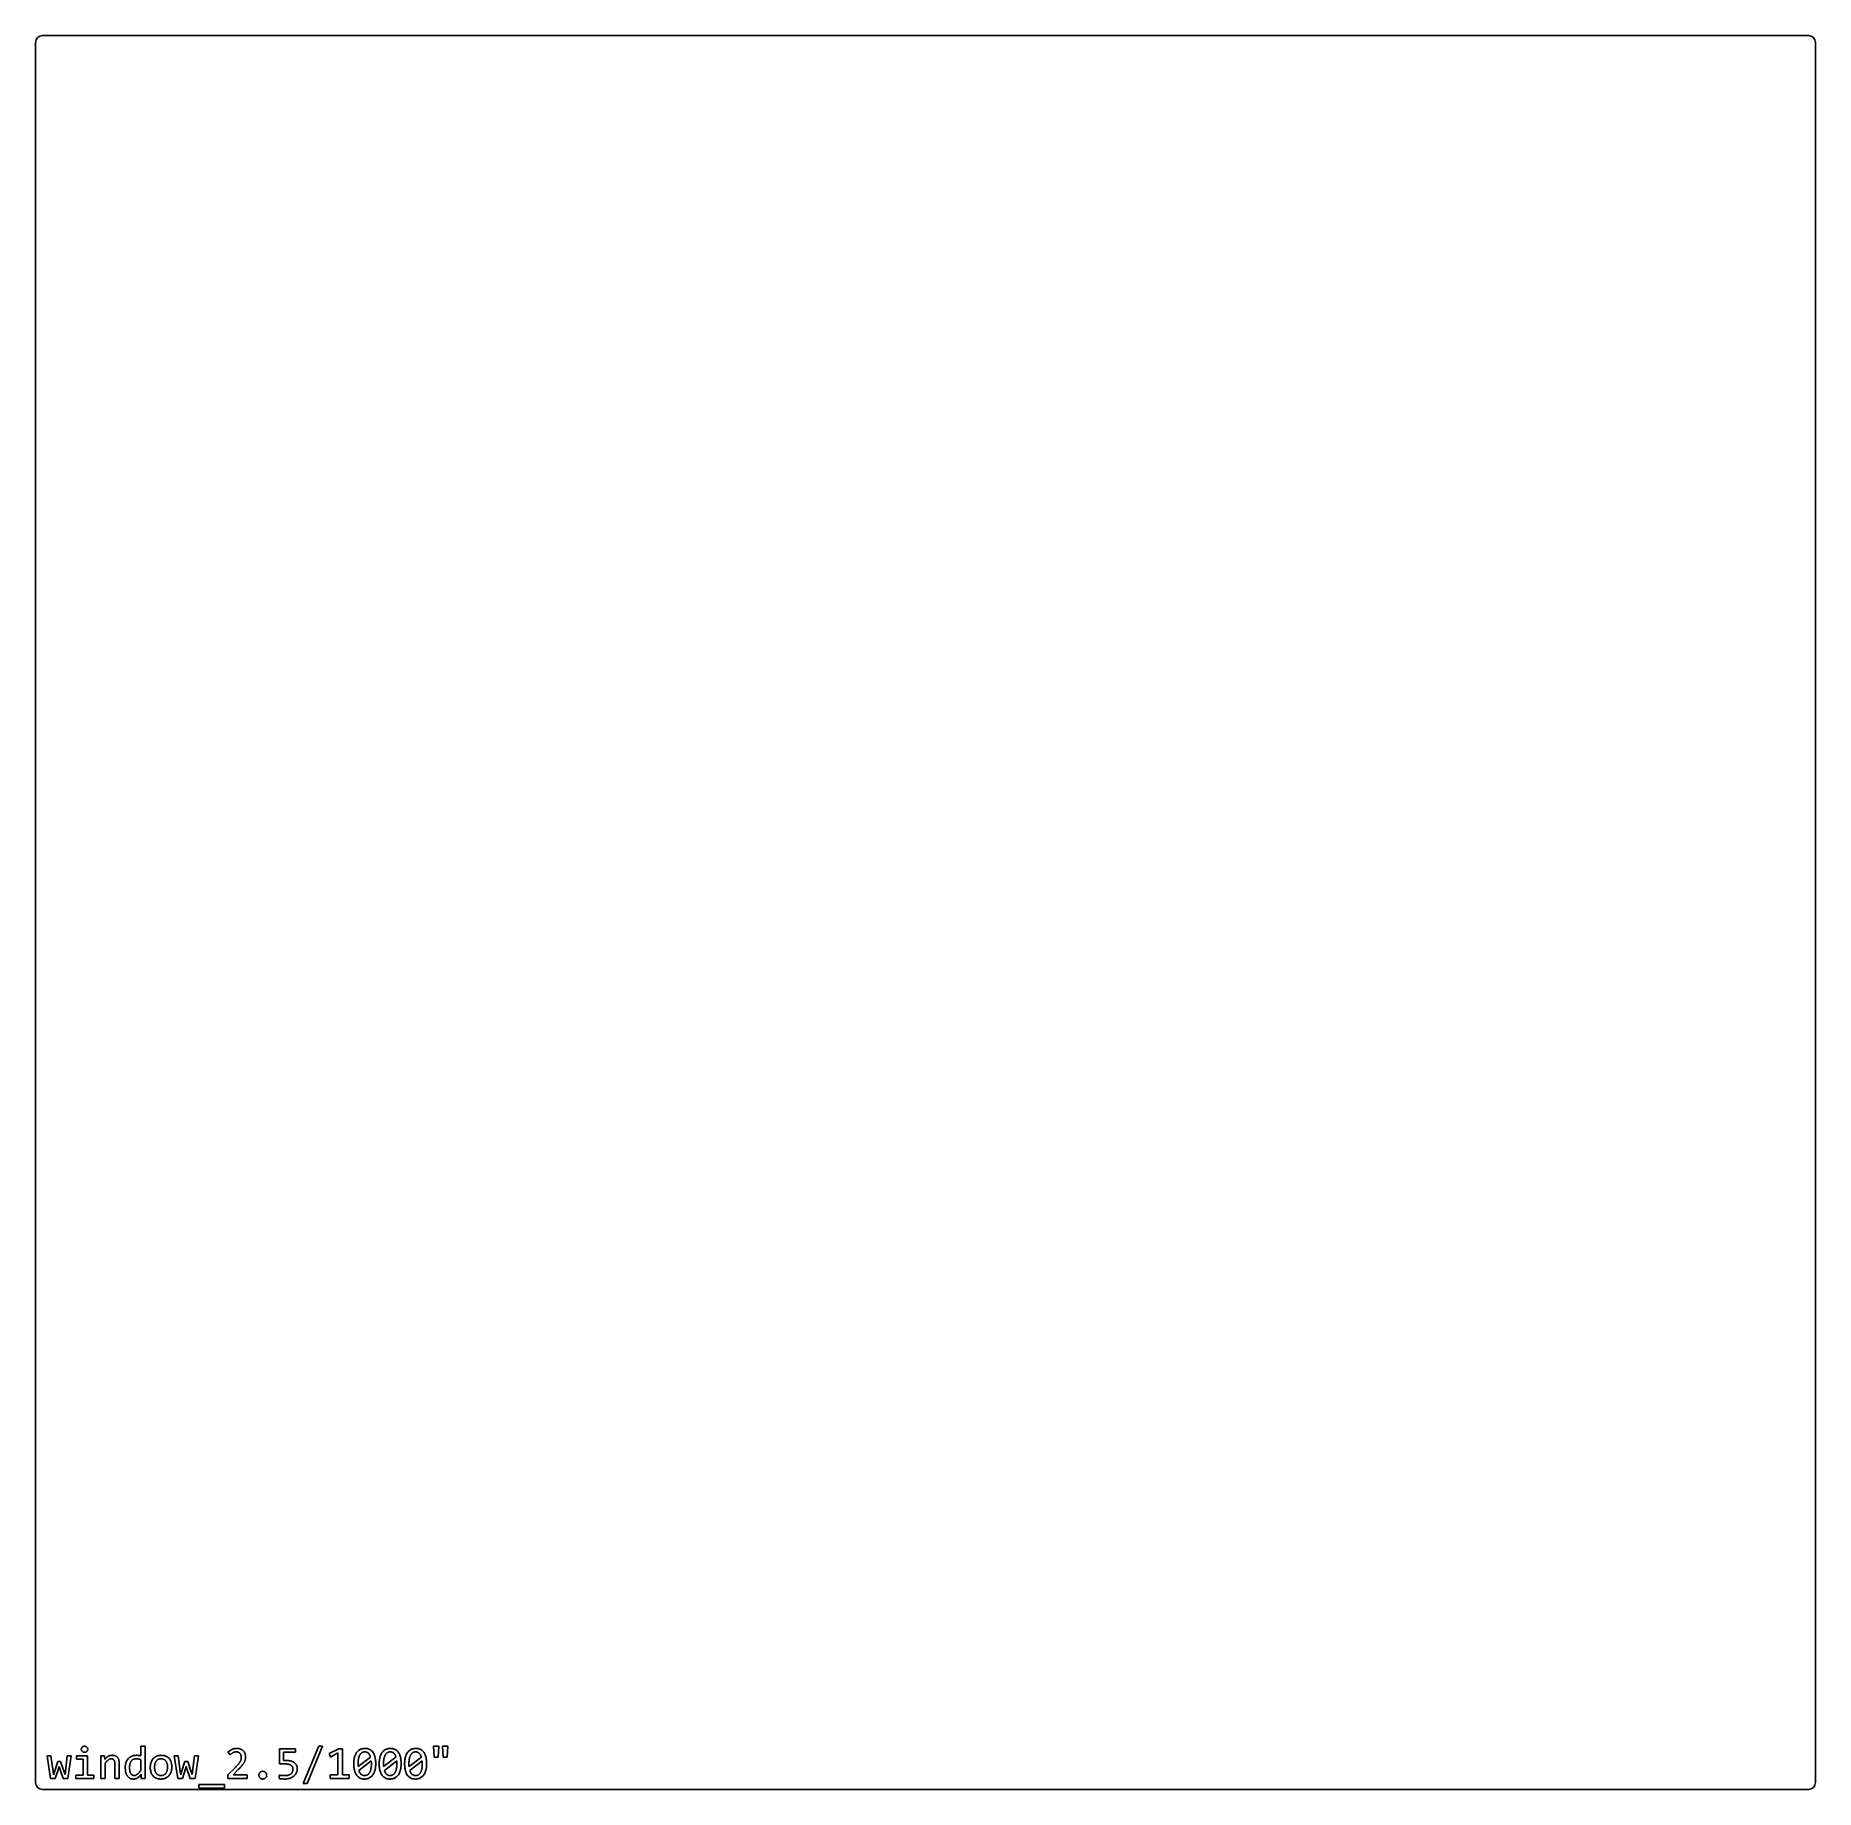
# Model space of a CAD drawing. Header units: inches. Extents: x 0 to 8.25, y -8.12 to 0.
import ezdxf

# ---------------------------------------------------------------- set-up
doc = ezdxf.new("R2010")
doc.units = ezdxf.units.IN
doc.header["$MEASUREMENT"] = 0

msp = doc.modelspace()

# ---------------------------------------------------------------- linework, layer by layer
at = {"color": 7, "linetype": 'Continuous', "lineweight": 25}
for p, q in [((0.0025, -0.0325), (0.0025, -8.0925)), ((8.2163, -0.0013), (0.0338, -0.0013)), ((8.2475, -8.0925), (8.2475, -0.0325)), ((0.0555, -7.9679), (0.0734, -7.9679)), ((0.0721, -8.0738), (0.0555, -7.9679)), ((0.0734, -7.9679), (0.0835, -8.0406)), ((0.09, -8.0426), (0.105, -7.9939)), ((0.105, -7.9939), (0.1182, -7.9939)), ((0.1182, -7.9939), (0.1347, -8.042)), ((0.141, -8.0412), (0.1492, -7.9679)), ((0.1492, -7.9679), (0.1673, -7.9679)), ((0.1673, -7.9679), (0.1519, -8.0738)), ((0.1923, -7.9679), (0.2422, -7.9679)), ((0.1923, -7.9839), (0.1923, -7.9679)), ((0.2222, -7.9839), (0.1923, -7.9839)), ((0.2222, -8.0578), (0.2222, -7.9839)), ((0.2422, -7.9679), (0.2422, -8.0578)), ((0.3041, -7.9679), (0.3219, -7.9679)), ((0.3041, -8.0738), (0.3041, -7.9679)), ((0.3219, -7.9679), (0.3227, -7.985)), ((0.4899, -7.924), (0.5098, -7.924)), ((0.4899, -7.9686), (0.4899, -7.924)), ((0.4899, -8.0352), (0.4899, -7.9862)), ((0.5098, -7.924), (0.5098, -8.0738)), ((0.6612, -8.0738), (0.6446, -7.9679)), ((0.6446, -7.9679), (0.6625, -7.9679)), ((0.6625, -7.9679), (0.6727, -8.0406)), ((0.6791, -8.0426), (0.6941, -7.9939)), ((0.6941, -7.9939), (0.7073, -7.9939)), ((0.7073, -7.9939), (0.7238, -8.042)), ((0.7301, -8.0412), (0.7383, -7.9679)), ((0.7383, -7.9679), (0.7565, -7.9679)), ((0.7565, -7.9679), (0.741, -8.0738)), ((0.9032, -7.9639), (0.8933, -7.9519)), ((1.1329, -7.936), (1.2068, -7.936)), ((1.1329, -8.0059), (1.1329, -7.936)), ((1.1509, -7.9519), (1.1509, -7.9899)), ((1.2068, -7.9519), (1.1509, -7.9519)), ((1.1509, -7.9899), (1.1628, -7.9899)), ((1.2068, -7.936), (1.2068, -7.9519)), ((1.2427, -8.0957), (1.3146, -7.924)), ((1.3321, -7.924), (1.2602, -8.0957)), ((1.3146, -7.924), (1.3321, -7.924)), ((1.3626, -7.9579), (1.4066, -7.936)), ((1.3693, -7.9739), (1.3626, -7.9579)), ((1.4025, -7.9539), (1.3693, -7.9739)), ((1.4025, -8.0558), (1.4025, -7.9539)), ((1.4066, -7.936), (1.4245, -7.936)), ((1.4245, -7.936), (1.4245, -8.0558)), ((1.4968, -8.0178), (1.554, -7.9739)), ((1.5574, -7.9919), (1.5003, -8.0358)), ((1.6146, -8.0178), (1.6718, -7.9739)), ((1.6752, -7.9919), (1.6181, -8.0358)), ((1.7324, -8.0178), (1.7896, -7.9739)), ((1.7931, -7.9919), (1.7359, -8.0358)), ((1.8458, -7.924), (1.8698, -7.924)), ((1.849, -7.9739), (1.8458, -7.924)), ((1.8668, -7.9739), (1.849, -7.9739)), ((1.8698, -7.924), (1.8668, -7.9739)), ((1.8909, -7.9739), (1.8878, -7.924)), ((1.8878, -7.924), (1.9117, -7.924)), ((1.9087, -7.9739), (1.8909, -7.9739)), ((1.9117, -7.924), (1.9087, -7.9739)), ((0.0937, -8.0738), (0.0721, -8.0738)), ((0.0835, -8.0406), (0.0855, -8.0557)), ((0.0855, -8.0557), (0.09, -8.0426)), ((0.108, -8.0291), (0.0937, -8.0738)), ((0.1114, -8.0175), (0.108, -8.0291)), ((0.1145, -8.0285), (0.1114, -8.0175)), ((0.1297, -8.0738), (0.1145, -8.0285)), ((0.1519, -8.0738), (0.1297, -8.0738)), ((0.1347, -8.042), (0.1394, -8.0551)), ((0.1394, -8.0551), (0.141, -8.0412)), ((0.1883, -8.0578), (0.2222, -8.0578)), ((0.1883, -8.0738), (0.1883, -8.0578)), ((0.2722, -8.0738), (0.1883, -8.0738)), ((0.2422, -8.0578), (0.2722, -8.0578)), ((0.2722, -8.0578), (0.2722, -8.0738)), ((0.3241, -8.0738), (0.3041, -8.0738)), ((0.3241, -8.0036), (0.3241, -8.0738)), ((0.37, -8.0738), (0.37, -8.0062)), ((0.39, -8.0738), (0.37, -8.0738)), ((0.39, -8.0046), (0.39, -8.0738)), ((0.492, -8.0738), (0.4914, -8.0537)), ((0.5098, -8.0738), (0.492, -8.0738)), ((0.6828, -8.0738), (0.6612, -8.0738)), ((0.6727, -8.0406), (0.6746, -8.0557)), ((0.6746, -8.0557), (0.6791, -8.0426)), ((0.6971, -8.0291), (0.6828, -8.0738)), ((0.7005, -8.0175), (0.6971, -8.0291)), ((0.7036, -8.0285), (0.7005, -8.0175)), ((0.7188, -8.0738), (0.7036, -8.0285)), ((0.741, -8.0738), (0.7188, -8.0738)), ((0.7238, -8.042), (0.7285, -8.0551)), ((0.7285, -8.0551), (0.7301, -8.0412)), ((0.8933, -8.0568), (0.9279, -8.0217)), ((0.8933, -8.0738), (0.8933, -8.0568)), ((0.9831, -8.0738), (0.8933, -8.0738)), ((0.9415, -8.0315), (0.9172, -8.0558)), ((0.9172, -8.0558), (0.9831, -8.0558)), ((0.9831, -8.0558), (0.9831, -8.0738)), ((1.1309, -8.0738), (1.1309, -8.0578)), ((1.159, -8.0059), (1.1329, -8.0059)), ((1.3665, -8.0738), (1.3665, -8.0558)), ((1.3665, -8.0558), (1.4025, -8.0558)), ((1.4544, -8.0738), (1.3665, -8.0738)), ((1.4245, -8.0558), (1.4544, -8.0558)), ((1.4544, -8.0558), (1.4544, -8.0738)), ((0.0338, -8.1237), (8.2163, -8.1237)), ((0.7594, -8.1017), (0.8773, -8.1017)), ((0.7594, -8.1177), (0.7594, -8.1017)), ((0.8773, -8.1177), (0.7594, -8.1177)), ((0.8773, -8.1017), (0.8773, -8.1177)), ((1.2602, -8.0957), (1.2427, -8.0957))]:
    msp.add_line(p, q, dxfattribs=at)
for centre, radius, start, end in [((0.0338, -0.0325), 0.0312, 90, 180), ((8.2163, -0.0325), 0.0312, 360, 90), ((0.0338, -8.0925), 0.0313, 180, 270), ((8.2163, -8.0925), 0.0312, 270, 0)]:
    msp.add_arc(centre, radius, start, end, dxfattribs=at)
for points, knots in [([(0.2143, -7.938), (0.2143, -7.937), (0.2144, -7.9351), (0.2153, -7.9325), (0.2167, -7.9301), (0.2185, -7.928), (0.2208, -7.9263), (0.2233, -7.9249), (0.2262, -7.9241), (0.2282, -7.924), (0.2292, -7.924)], [0, 0, 0, 0, 0.125316, 0.246657, 0.36582, 0.486369, 0.609447, 0.734485, 0.865135, 1, 1, 1, 1]), ([(0.2292, -7.9519), (0.2282, -7.9519), (0.2262, -7.9518), (0.2233, -7.9509), (0.2207, -7.9496), (0.2185, -7.9479), (0.2167, -7.9458), (0.2153, -7.9434), (0.2144, -7.9407), (0.2143, -7.9389), (0.2143, -7.938)], [0, 0, 0, 0, 0.134948, 0.266044, 0.390534, 0.513688, 0.634311, 0.75592, 0.877336, 1, 1, 1, 1]), ([(0.2292, -7.924), (0.2303, -7.924), (0.2323, -7.9241), (0.2352, -7.9249), (0.2377, -7.9263), (0.2399, -7.928), (0.2417, -7.9301), (0.2431, -7.9325), (0.2441, -7.9351), (0.2442, -7.937), (0.2442, -7.938)], [0, 0, 0, 0, 0.134905, 0.26427, 0.390563, 0.512596, 0.634074, 0.753271, 0.874648, 1, 1, 1, 1]), ([(0.2442, -7.938), (0.2442, -7.9389), (0.2441, -7.9407), (0.2431, -7.9434), (0.2418, -7.9458), (0.2399, -7.9479), (0.2377, -7.9497), (0.2351, -7.9509), (0.2323, -7.9518), (0.2303, -7.9519), (0.2292, -7.9519)], [0, 0, 0, 0, 0.122698, 0.244149, 0.365792, 0.487343, 0.60945, 0.7352, 0.865014, 1, 1, 1, 1]), ([(0.3227, -7.985), (0.3235, -7.9841), (0.3249, -7.9824), (0.3272, -7.98), (0.3294, -7.9778), (0.3322, -7.9752), (0.3357, -7.9726), (0.3398, -7.9699), (0.3441, -7.968), (0.3484, -7.9667), (0.3528, -7.966), (0.3557, -7.966), (0.3572, -7.9659)], [0, 0, 0, 0, 0.085441, 0.165829, 0.241319, 0.312057, 0.443078, 0.562628, 0.673891, 0.781992, 0.890061, 1, 1, 1, 1]), ([(0.3525, -7.9819), (0.3515, -7.9819), (0.3493, -7.982), (0.3462, -7.9828), (0.343, -7.9843), (0.3397, -7.9864), (0.3363, -7.9894), (0.3332, -7.9924), (0.3307, -7.9954), (0.3286, -7.9979), (0.3264, -8.0006), (0.3249, -8.0026), (0.3241, -8.0036)], [0, 0, 0, 0, 0.0861448, 0.1719143, 0.2631313, 0.3672944, 0.4891216, 0.6326054, 0.7131579, 0.8015609, 0.8967632, 1, 1, 1, 1]), ([(0.37, -8.0062), (0.37, -8.0052), (0.37, -8.0033), (0.3698, -8.0005), (0.3694, -7.9979), (0.369, -7.9955), (0.3684, -7.9933), (0.3676, -7.9912), (0.3667, -7.9895), (0.3657, -7.9878), (0.3645, -7.9864), (0.3632, -7.9852), (0.3617, -7.9842), (0.3602, -7.9833), (0.3584, -7.9827), (0.3566, -7.9822), (0.3546, -7.9819), (0.3532, -7.9819), (0.3525, -7.9819)], [0, 0, 0, 0, 0.087677, 0.170104, 0.246554, 0.318185, 0.385538, 0.447951, 0.506346, 0.561813, 0.615008, 0.667343, 0.718509, 0.770396, 0.824152, 0.879739, 0.937849, 1, 1, 1, 1]), ([(0.3572, -7.9659), (0.3585, -7.9659), (0.3611, -7.966), (0.3648, -7.9664), (0.3682, -7.9672), (0.3715, -7.9682), (0.3744, -7.9696), (0.3771, -7.9713), (0.3796, -7.9733), (0.3818, -7.9755), (0.3837, -7.9781), (0.3854, -7.981), (0.3868, -7.9842), (0.388, -7.9877), (0.3889, -7.9915), (0.3895, -7.9956), (0.3899, -8), (0.39, -8.0031), (0.39, -8.0046)], [0, 0, 0, 0, 0.067806, 0.131702, 0.192242, 0.250057, 0.305866, 0.360186, 0.4141, 0.468097, 0.523375, 0.581202, 0.640879, 0.704476, 0.771382, 0.843171, 0.918776, 1, 1, 1, 1]), ([(0.418, -8.0227), (0.418, -8.0205), (0.4181, -8.0162), (0.4188, -8.01), (0.4199, -8.0041), (0.4216, -7.9986), (0.4236, -7.9935), (0.4261, -7.9888), (0.4289, -7.9846), (0.4321, -7.9807), (0.4358, -7.9773), (0.4397, -7.9742), (0.4441, -7.9717), (0.4487, -7.9696), (0.4537, -7.9679), (0.4589, -7.9668), (0.4644, -7.9661), (0.4682, -7.966), (0.4701, -7.9659)], [0, 0, 0, 0, 0.075495, 0.147486, 0.215653, 0.28128, 0.344165, 0.404307, 0.463121, 0.52049, 0.577411, 0.634057, 0.691278, 0.749521, 0.809116, 0.87071, 0.933782, 1, 1, 1, 1]), ([(0.4693, -7.9819), (0.4681, -7.9819), (0.4657, -7.982), (0.4623, -7.9824), (0.4591, -7.9832), (0.4561, -7.9843), (0.4533, -7.9856), (0.4507, -7.9873), (0.4483, -7.9893), (0.4461, -7.9915), (0.4442, -7.9942), (0.4425, -7.9971), (0.4411, -8.0004), (0.4399, -8.004), (0.439, -8.008), (0.4384, -8.0123), (0.438, -8.017), (0.4379, -8.0202), (0.4379, -8.0218)], [0, 0, 0, 0, 0.062091, 0.12137, 0.178019, 0.232954, 0.286272, 0.338938, 0.392187, 0.446743, 0.502626, 0.561102, 0.622723, 0.688567, 0.75831, 0.833526, 0.913667, 1, 1, 1, 1]), ([(0.4899, -7.9862), (0.4883, -7.9855), (0.4851, -7.9842), (0.48, -7.9829), (0.4746, -7.9821), (0.471, -7.9819), (0.4693, -7.9819)], [0, 0, 0, 0, 0.238745, 0.491649, 0.747825, 1, 1, 1, 1]), ([(0.4701, -7.9659), (0.4718, -7.9659), (0.4751, -7.966), (0.4801, -7.9665), (0.485, -7.9673), (0.4883, -7.9681), (0.4899, -7.9686)], [0, 0, 0, 0, 0.252972, 0.502243, 0.752426, 1, 1, 1, 1]), ([(0.5338, -8.0215), (0.5338, -8.0194), (0.5339, -8.0155), (0.5346, -8.0097), (0.5357, -8.0042), (0.5372, -7.9989), (0.5391, -7.994), (0.5415, -7.9894), (0.5441, -7.9852), (0.5473, -7.9813), (0.5507, -7.9779), (0.5546, -7.9748), (0.5588, -7.9721), (0.5633, -7.9699), (0.5682, -7.9681), (0.5735, -7.9668), (0.579, -7.966), (0.5828, -7.966), (0.5848, -7.9659)], [0, 0, 0, 0, 0.07126, 0.139607, 0.205478, 0.269718, 0.331681, 0.391933, 0.45069, 0.50865, 0.566273, 0.624003, 0.682254, 0.741682, 0.802994, 0.865674, 0.931293, 1, 1, 1, 1]), ([(0.5837, -7.9819), (0.5824, -7.9819), (0.5799, -7.982), (0.5764, -7.9826), (0.573, -7.9836), (0.57, -7.985), (0.5673, -7.9867), (0.5648, -7.9887), (0.5627, -7.991), (0.5607, -7.9936), (0.559, -7.9964), (0.5576, -7.9994), (0.5563, -8.0026), (0.5554, -8.006), (0.5546, -8.0096), (0.5542, -8.0132), (0.5538, -8.017), (0.5538, -8.0195), (0.5538, -8.0208)], [0, 0, 0, 0, 0.0694149, 0.1346556, 0.1963674, 0.2561306, 0.3136727, 0.3709825, 0.427992, 0.4858343, 0.5445137, 0.6045183, 0.6660729, 0.7304927, 0.7961606, 0.8632833, 0.930647, 1, 1, 1, 1]), ([(0.6137, -8.0208), (0.6136, -8.0192), (0.6136, -8.0162), (0.6132, -8.0118), (0.6126, -8.0077), (0.6116, -8.0038), (0.6105, -8.0003), (0.6091, -7.9971), (0.6075, -7.9942), (0.6057, -7.9917), (0.6036, -7.9893), (0.6013, -7.9873), (0.5988, -7.9856), (0.5961, -7.9843), (0.5933, -7.9832), (0.5902, -7.9825), (0.587, -7.982), (0.5848, -7.9819), (0.5837, -7.9819)], [0, 0, 0, 0, 0.084782, 0.163699, 0.238719, 0.308557, 0.374762, 0.437111, 0.496426, 0.553583, 0.608444, 0.662935, 0.716644, 0.770865, 0.825916, 0.881457, 0.939878, 1, 1, 1, 1]), ([(0.5848, -7.9659), (0.5866, -7.966), (0.5903, -7.966), (0.5956, -7.9667), (0.6006, -7.9678), (0.6053, -7.9693), (0.6096, -7.9714), (0.6137, -7.9737), (0.6174, -7.9766), (0.6207, -7.9797), (0.6237, -7.9834), (0.6263, -7.9875), (0.6286, -7.9919), (0.6304, -7.9968), (0.6319, -8.0021), (0.6329, -8.0077), (0.6335, -8.0137), (0.6336, -8.0179), (0.6336, -8.02)], [0, 0, 0, 0, 0.06749, 0.13165, 0.19307, 0.252521, 0.310516, 0.366925, 0.422537, 0.478231, 0.53472, 0.592511, 0.652494, 0.71533, 0.781054, 0.85037, 0.923098, 1, 1, 1, 1]), ([(0.8933, -7.9519), (0.8946, -7.9506), (0.8972, -7.948), (0.9015, -7.9445), (0.9061, -7.9414), (0.911, -7.9387), (0.9163, -7.9366), (0.922, -7.935), (0.9281, -7.9341), (0.9323, -7.934), (0.9344, -7.934)], [0, 0, 0, 0, 0.120238, 0.239726, 0.358924, 0.478785, 0.60132, 0.727834, 0.860177, 1, 1, 1, 1]), ([(0.9318, -7.9499), (0.9304, -7.95), (0.9276, -7.9501), (0.9236, -7.9508), (0.9197, -7.952), (0.9161, -7.9537), (0.9126, -7.9559), (0.9093, -7.9583), (0.9062, -7.9609), (0.9042, -7.9629), (0.9032, -7.9639)], [0, 0, 0, 0, 0.12798, 0.252906, 0.375016, 0.497004, 0.619798, 0.744705, 0.870558, 1, 1, 1, 1]), ([(0.9279, -8.0217), (0.9293, -8.0204), (0.9319, -8.0177), (0.9356, -8.0139), (0.9388, -8.0103), (0.9417, -8.007), (0.9443, -8.0039), (0.9465, -8.0009), (0.9485, -7.9981), (0.9501, -7.9954), (0.9515, -7.9928), (0.9526, -7.9903), (0.9535, -7.9879), (0.9544, -7.9847), (0.955, -7.9805), (0.9551, -7.9772), (0.9552, -7.9754)], [0, 0, 0, 0, 0.104842, 0.200927, 0.288333, 0.367455, 0.439563, 0.506421, 0.568029, 0.624682, 0.677142, 0.726595, 0.773506, 0.817808, 0.906314, 1, 1, 1, 1]), ([(0.9552, -7.9754), (0.9551, -7.9738), (0.955, -7.9705), (0.9541, -7.9665), (0.9531, -7.9634), (0.9521, -7.9613), (0.951, -7.9593), (0.9497, -7.9575), (0.9482, -7.9558), (0.9465, -7.9543), (0.9445, -7.9531), (0.9424, -7.9519), (0.9401, -7.951), (0.9375, -7.9504), (0.9347, -7.95), (0.9328, -7.95), (0.9318, -7.9499)], [0, 0, 0, 0, 0.127587, 0.251938, 0.312315, 0.371046, 0.42877, 0.486385, 0.54327, 0.600748, 0.659881, 0.721091, 0.784779, 0.852118, 0.923562, 1, 1, 1, 1]), ([(0.9344, -7.934), (0.9359, -7.934), (0.9388, -7.934), (0.943, -7.9346), (0.9471, -7.9354), (0.9509, -7.9366), (0.9545, -7.9381), (0.9579, -7.9399), (0.961, -7.9421), (0.9638, -7.9445), (0.9664, -7.9472), (0.9686, -7.9503), (0.9706, -7.9536), (0.9722, -7.9572), (0.9736, -7.9611), (0.9744, -7.9652), (0.975, -7.9695), (0.9751, -7.9725), (0.9751, -7.974)], [0, 0, 0, 0, 0.068814, 0.134712, 0.198541, 0.260888, 0.321429, 0.380799, 0.438568, 0.496614, 0.554514, 0.613019, 0.672322, 0.733446, 0.796851, 0.861831, 0.929232, 1, 1, 1, 1]), ([(0.9751, -7.974), (0.9751, -7.9753), (0.9751, -7.9778), (0.9747, -7.9816), (0.974, -7.9852), (0.9731, -7.9886), (0.9719, -7.992), (0.9705, -7.9954), (0.9688, -7.9987), (0.9669, -8.0021), (0.9647, -8.0054), (0.9622, -8.0089), (0.9594, -8.0123), (0.9564, -8.0159), (0.953, -8.0196), (0.9495, -8.0234), (0.9456, -8.0274), (0.9429, -8.0301), (0.9415, -8.0315)], [0, 0, 0, 0, 0.056438, 0.111299, 0.164031, 0.215781, 0.267714, 0.320938, 0.375461, 0.431717, 0.490513, 0.55212, 0.616842, 0.684934, 0.756753, 0.833043, 0.914114, 1, 1, 1, 1]), ([(1.1628, -7.9899), (1.1645, -7.9899), (1.1677, -7.99), (1.1725, -7.9903), (1.1773, -7.9909), (1.182, -7.9916), (1.1865, -7.9927), (1.1908, -7.9941), (1.1948, -7.9959), (1.1986, -7.9979), (1.2021, -8.0004), (1.2052, -8.0033), (1.208, -8.0065), (1.2104, -8.0102), (1.2124, -8.0142), (1.2138, -8.0189), (1.2146, -8.0239), (1.2147, -8.0275), (1.2148, -8.0293)], [0, 0, 0, 0, 0.0661945, 0.1312684, 0.1962002, 0.2602949, 0.3230677, 0.3843788, 0.4432661, 0.501562, 0.5589861, 0.6159738, 0.6730736, 0.7317568, 0.7926449, 0.8569153, 0.9257219, 1, 1, 1, 1]), ([(1.4764, -8.0049), (1.4764, -8.0023), (1.4765, -7.9973), (1.4771, -7.9898), (1.4781, -7.9828), (1.4796, -7.976), (1.4814, -7.9697), (1.4836, -7.9639), (1.4862, -7.9584), (1.4893, -7.9535), (1.4927, -7.9491), (1.4966, -7.9452), (1.5009, -7.9418), (1.5056, -7.939), (1.5107, -7.9367), (1.5163, -7.9351), (1.5222, -7.9341), (1.5263, -7.934), (1.5284, -7.934)], [0, 0, 0, 0, 0.078007, 0.153076, 0.224888, 0.294325, 0.360491, 0.423494, 0.483961, 0.541986, 0.598408, 0.653323, 0.708174, 0.763174, 0.819201, 0.876815, 0.936724, 1, 1, 1, 1]), ([(1.5273, -7.9499), (1.5261, -7.95), (1.5239, -7.9501), (1.5206, -7.9507), (1.5174, -7.9518), (1.5145, -7.9534), (1.5117, -7.9553), (1.5091, -7.9578), (1.5067, -7.9606), (1.5046, -7.9639), (1.5027, -7.9676), (1.5011, -7.9717), (1.4996, -7.9762), (1.4984, -7.9811), (1.4975, -7.9864), (1.4968, -7.9922), (1.4964, -7.9983), (1.4964, -8.0025), (1.4964, -8.0047)], [0, 0, 0, 0, 0.049151, 0.096899, 0.143723, 0.191389, 0.240013, 0.289848, 0.342376, 0.397785, 0.457019, 0.520034, 0.587444, 0.659581, 0.736559, 0.819193, 0.906785, 1, 1, 1, 1]), ([(1.554, -7.9739), (1.5534, -7.9722), (1.5524, -7.9689), (1.5502, -7.9642), (1.5476, -7.9601), (1.5445, -7.9566), (1.5409, -7.9537), (1.5375, -7.9519), (1.5346, -7.9509), (1.5323, -7.9503), (1.5298, -7.95), (1.5281, -7.95), (1.5273, -7.9499)], [0, 0, 0, 0, 0.138737, 0.270525, 0.39468, 0.515008, 0.631294, 0.748678, 0.808511, 0.869815, 0.933914, 1, 1, 1, 1]), ([(1.5284, -7.934), (1.5302, -7.934), (1.5338, -7.9341), (1.5391, -7.9349), (1.5441, -7.9362), (1.5489, -7.938), (1.5534, -7.9404), (1.5575, -7.9434), (1.5613, -7.9469), (1.5647, -7.951), (1.5678, -7.9557), (1.5706, -7.961), (1.5728, -7.9668), (1.5748, -7.9733), (1.5764, -7.9803), (1.5775, -7.988), (1.5781, -7.9962), (1.5782, -8.0019), (1.5782, -8.0049)], [0, 0, 0, 0, 0.056022, 0.110344, 0.162637, 0.214368, 0.265862, 0.317131, 0.369775, 0.423925, 0.480808, 0.540966, 0.604914, 0.673108, 0.746398, 0.825138, 0.909349, 1, 1, 1, 1]), ([(1.5583, -8.006), (1.5583, -8.0048), (1.5582, -8.0024), (1.558, -7.9988), (1.5578, -7.9953), (1.5575, -7.993), (1.5574, -7.9919)], [0, 0, 0, 0, 0.253919, 0.508269, 0.756156, 1, 1, 1, 1]), ([(1.5942, -8.0049), (1.5943, -8.0023), (1.5943, -7.9973), (1.5949, -7.9898), (1.596, -7.9828), (1.5974, -7.976), (1.5992, -7.9697), (1.6015, -7.9639), (1.6041, -7.9584), (1.6071, -7.9535), (1.6106, -7.9491), (1.6144, -7.9452), (1.6187, -7.9418), (1.6235, -7.939), (1.6286, -7.9367), (1.6341, -7.9351), (1.64, -7.9341), (1.6441, -7.934), (1.6462, -7.934)], [0, 0, 0, 0, 0.078007, 0.153076, 0.224888, 0.294325, 0.360491, 0.423494, 0.483961, 0.541986, 0.598408, 0.653323, 0.708174, 0.763174, 0.819201, 0.876815, 0.936724, 1, 1, 1, 1]), ([(1.6451, -7.9499), (1.644, -7.95), (1.6417, -7.9501), (1.6384, -7.9507), (1.6353, -7.9518), (1.6323, -7.9534), (1.6295, -7.9553), (1.627, -7.9578), (1.6246, -7.9606), (1.6224, -7.9639), (1.6205, -7.9676), (1.6189, -7.9717), (1.6175, -7.9762), (1.6162, -7.9811), (1.6153, -7.9864), (1.6146, -7.9922), (1.6142, -7.9983), (1.6142, -8.0025), (1.6142, -8.0047)], [0, 0, 0, 0, 0.049151, 0.096899, 0.143723, 0.191389, 0.240013, 0.289848, 0.342376, 0.397785, 0.457019, 0.520034, 0.587444, 0.659581, 0.736559, 0.819193, 0.906785, 1, 1, 1, 1]), ([(1.6718, -7.9739), (1.6712, -7.9722), (1.6702, -7.9689), (1.668, -7.9642), (1.6654, -7.9601), (1.6623, -7.9566), (1.6587, -7.9537), (1.6553, -7.9519), (1.6524, -7.9509), (1.6501, -7.9503), (1.6476, -7.95), (1.646, -7.95), (1.6451, -7.9499)], [0, 0, 0, 0, 0.138737, 0.270525, 0.39468, 0.515008, 0.631294, 0.748678, 0.808511, 0.869815, 0.933914, 1, 1, 1, 1]), ([(1.6462, -7.934), (1.648, -7.934), (1.6516, -7.9341), (1.6569, -7.9349), (1.6619, -7.9362), (1.6667, -7.938), (1.6712, -7.9404), (1.6753, -7.9434), (1.6791, -7.9469), (1.6826, -7.951), (1.6857, -7.9557), (1.6884, -7.961), (1.6907, -7.9668), (1.6926, -7.9733), (1.6942, -7.9803), (1.6953, -7.988), (1.6959, -7.9962), (1.696, -8.0019), (1.6961, -8.0049)], [0, 0, 0, 0, 0.056022, 0.110344, 0.162637, 0.214368, 0.265862, 0.317131, 0.369775, 0.423925, 0.480808, 0.540966, 0.604914, 0.673108, 0.746398, 0.825138, 0.909349, 1, 1, 1, 1]), ([(1.6761, -8.006), (1.6761, -8.0048), (1.6761, -8.0024), (1.6758, -7.9988), (1.6756, -7.9953), (1.6754, -7.993), (1.6752, -7.9919)], [0, 0, 0, 0, 0.253919, 0.508269, 0.756156, 1, 1, 1, 1]), ([(1.712, -8.0049), (1.7121, -8.0023), (1.7122, -7.9973), (1.7128, -7.9898), (1.7138, -7.9828), (1.7152, -7.976), (1.717, -7.9697), (1.7193, -7.9639), (1.7219, -7.9584), (1.7249, -7.9535), (1.7284, -7.9491), (1.7323, -7.9452), (1.7366, -7.9418), (1.7413, -7.939), (1.7464, -7.9367), (1.7519, -7.9351), (1.7578, -7.9341), (1.7619, -7.934), (1.764, -7.934)], [0, 0, 0, 0, 0.078007, 0.153076, 0.224888, 0.294325, 0.360491, 0.423494, 0.483961, 0.541986, 0.598408, 0.653323, 0.708174, 0.763174, 0.819201, 0.876815, 0.936724, 1, 1, 1, 1]), ([(1.7629, -7.9499), (1.7618, -7.95), (1.7595, -7.9501), (1.7562, -7.9507), (1.7531, -7.9518), (1.7501, -7.9534), (1.7473, -7.9553), (1.7448, -7.9578), (1.7424, -7.9606), (1.7403, -7.9639), (1.7384, -7.9676), (1.7367, -7.9717), (1.7353, -7.9762), (1.7341, -7.9811), (1.7332, -7.9864), (1.7325, -7.9922), (1.7321, -7.9983), (1.732, -8.0025), (1.732, -8.0047)], [0, 0, 0, 0, 0.049151, 0.096899, 0.143723, 0.191389, 0.240013, 0.289848, 0.342376, 0.397785, 0.457019, 0.520034, 0.587444, 0.659581, 0.736559, 0.819193, 0.906785, 1, 1, 1, 1]), ([(1.7896, -7.9739), (1.7891, -7.9722), (1.788, -7.9689), (1.7858, -7.9642), (1.7832, -7.9601), (1.7801, -7.9566), (1.7765, -7.9537), (1.7732, -7.9519), (1.7703, -7.9509), (1.7679, -7.9503), (1.7655, -7.95), (1.7638, -7.95), (1.7629, -7.9499)], [0, 0, 0, 0, 0.138737, 0.270525, 0.39468, 0.515008, 0.631294, 0.748678, 0.808511, 0.869815, 0.933914, 1, 1, 1, 1]), ([(1.764, -7.934), (1.7659, -7.934), (1.7695, -7.9341), (1.7747, -7.9349), (1.7798, -7.9362), (1.7845, -7.938), (1.789, -7.9404), (1.7931, -7.9434), (1.7969, -7.9469), (1.8004, -7.951), (1.8035, -7.9557), (1.8062, -7.961), (1.8085, -7.9668), (1.8105, -7.9733), (1.812, -7.9803), (1.8131, -7.988), (1.8138, -7.9962), (1.8138, -8.0019), (1.8139, -8.0049)], [0, 0, 0, 0, 0.056022, 0.110344, 0.162637, 0.214368, 0.265862, 0.317131, 0.369775, 0.423925, 0.480808, 0.540966, 0.604914, 0.673108, 0.746398, 0.825138, 0.909349, 1, 1, 1, 1]), ([(1.7939, -8.006), (1.7939, -8.0048), (1.7939, -8.0024), (1.7936, -7.9988), (1.7934, -7.9953), (1.7932, -7.993), (1.7931, -7.9919)], [0, 0, 0, 0, 0.253919, 0.508269, 0.756156, 1, 1, 1, 1]), ([(0.455, -8.0757), (0.4535, -8.0757), (0.4506, -8.0756), (0.4464, -8.0749), (0.4425, -8.0737), (0.4388, -8.072), (0.4355, -8.0699), (0.4324, -8.0674), (0.4296, -8.0645), (0.4272, -8.0612), (0.425, -8.0575), (0.4231, -8.0535), (0.4215, -8.0491), (0.4202, -8.0444), (0.4192, -8.0393), (0.4185, -8.034), (0.418, -8.0285), (0.418, -8.0247), (0.418, -8.0227)], [0, 0, 0, 0, 0.0613961, 0.1192558, 0.1752613, 0.2301113, 0.2842295, 0.3381282, 0.3933089, 0.4496366, 0.5078636, 0.5686461, 0.6325184, 0.6997053, 0.7701565, 0.84327, 0.9198095, 1, 1, 1, 1]), ([(0.4379, -8.0218), (0.4379, -8.0234), (0.438, -8.0264), (0.4382, -8.0307), (0.4387, -8.0347), (0.4393, -8.0384), (0.4401, -8.0419), (0.441, -8.045), (0.4421, -8.0478), (0.4434, -8.0503), (0.4449, -8.0526), (0.4465, -8.0545), (0.4483, -8.0561), (0.4502, -8.0575), (0.4523, -8.0585), (0.4545, -8.0592), (0.4568, -8.0597), (0.4584, -8.0597), (0.4593, -8.0598)], [0, 0, 0, 0, 0.094862, 0.184084, 0.267235, 0.344563, 0.416227, 0.483131, 0.545248, 0.603149, 0.657714, 0.70908, 0.758051, 0.805878, 0.853164, 0.900382, 0.949274, 1, 1, 1, 1]), ([(0.4914, -8.0537), (0.4901, -8.0554), (0.4876, -8.0589), (0.4835, -8.0634), (0.4792, -8.0673), (0.4747, -8.0704), (0.47, -8.0728), (0.4652, -8.0745), (0.4601, -8.0755), (0.4567, -8.0757), (0.455, -8.0757)], [0, 0, 0, 0, 0.148594, 0.286423, 0.415895, 0.53717, 0.654115, 0.769059, 0.883062, 1, 1, 1, 1]), ([(0.4593, -8.0598), (0.4604, -8.0597), (0.4629, -8.0596), (0.4665, -8.0582), (0.4702, -8.0563), (0.474, -8.0535), (0.4778, -8.05), (0.4818, -8.0458), (0.4859, -8.0408), (0.4885, -8.0371), (0.4899, -8.0352)], [0, 0, 0, 0, 0.086652, 0.179094, 0.281636, 0.396282, 0.524308, 0.666893, 0.82597, 1, 1, 1, 1]), ([(0.5826, -8.0757), (0.5808, -8.0757), (0.5772, -8.0756), (0.5718, -8.075), (0.5668, -8.0738), (0.5621, -8.0723), (0.5578, -8.0703), (0.5537, -8.0679), (0.55, -8.0651), (0.5467, -8.0619), (0.5437, -8.0582), (0.5411, -8.0541), (0.5389, -8.0496), (0.537, -8.0447), (0.5356, -8.0395), (0.5345, -8.0338), (0.5339, -8.0277), (0.5338, -8.0236), (0.5338, -8.0215)], [0, 0, 0, 0, 0.067343, 0.131363, 0.193015, 0.252455, 0.309826, 0.366303, 0.421794, 0.477626, 0.534283, 0.591949, 0.652136, 0.714835, 0.780778, 0.849573, 0.92289, 1, 1, 1, 1]), ([(0.5538, -8.0208), (0.5538, -8.0223), (0.5538, -8.0254), (0.5542, -8.0298), (0.5549, -8.0339), (0.5558, -8.0378), (0.5569, -8.0413), (0.5583, -8.0445), (0.5599, -8.0474), (0.5617, -8.05), (0.5638, -8.0523), (0.5661, -8.0543), (0.5686, -8.056), (0.5712, -8.0574), (0.5741, -8.0585), (0.5771, -8.0592), (0.5804, -8.0597), (0.5826, -8.0597), (0.5837, -8.0598)], [0, 0, 0, 0, 0.08459, 0.164442, 0.238739, 0.308963, 0.375549, 0.437757, 0.497425, 0.554129, 0.60924, 0.663187, 0.716461, 0.77006, 0.824659, 0.881161, 0.938896, 1, 1, 1, 1]), ([(0.6336, -8.02), (0.6336, -8.022), (0.6335, -8.026), (0.6328, -8.0318), (0.6318, -8.0373), (0.6302, -8.0426), (0.6283, -8.0476), (0.626, -8.0522), (0.6233, -8.0565), (0.6201, -8.0603), (0.6167, -8.0638), (0.6128, -8.0669), (0.6086, -8.0695), (0.6041, -8.0718), (0.5992, -8.0735), (0.5939, -8.0748), (0.5884, -8.0756), (0.5846, -8.0757), (0.5826, -8.0757)], [0, 0, 0, 0, 0.071105, 0.139667, 0.205754, 0.270205, 0.332715, 0.393162, 0.452297, 0.51013, 0.567629, 0.624947, 0.682875, 0.742502, 0.803337, 0.865967, 0.931442, 1, 1, 1, 1]), ([(0.5837, -8.0598), (0.585, -8.0597), (0.5875, -8.0597), (0.5911, -8.0591), (0.5944, -8.0581), (0.5974, -8.0567), (0.6001, -8.0549), (0.6026, -8.0529), (0.6048, -8.0506), (0.6067, -8.0481), (0.6084, -8.0453), (0.6098, -8.0423), (0.6111, -8.0391), (0.612, -8.0357), (0.6128, -8.0321), (0.6133, -8.0284), (0.6136, -8.0246), (0.6137, -8.0221), (0.6137, -8.0208)], [0, 0, 0, 0, 0.069259, 0.134258, 0.195993, 0.255113, 0.313, 0.370181, 0.427062, 0.484431, 0.543272, 0.603142, 0.664558, 0.728833, 0.794903, 0.861396, 0.930241, 1, 1, 1, 1]), ([(1.037, -8.0579), (1.0371, -8.0567), (1.0372, -8.0543), (1.0383, -8.0508), (1.04, -8.0477), (1.0422, -8.045), (1.0449, -8.0428), (1.0479, -8.0411), (1.0514, -8.04), (1.0538, -8.0399), (1.055, -8.0398)], [0, 0, 0, 0, 0.129329, 0.256037, 0.37962, 0.501654, 0.622836, 0.745014, 0.870671, 1, 1, 1, 1]), ([(1.055, -8.0757), (1.0538, -8.0757), (1.0514, -8.0756), (1.0479, -8.0745), (1.0449, -8.0728), (1.0422, -8.0706), (1.04, -8.0679), (1.0384, -8.0649), (1.0372, -8.0615), (1.0371, -8.0591), (1.037, -8.0579)], [0, 0, 0, 0, 0.130587, 0.257467, 0.380297, 0.502659, 0.624165, 0.747971, 0.872731, 1, 1, 1, 1]), ([(1.055, -8.0398), (1.0562, -8.0399), (1.0586, -8.04), (1.062, -8.0411), (1.0651, -8.0428), (1.0678, -8.045), (1.07, -8.0477), (1.0717, -8.0508), (1.0728, -8.0543), (1.0729, -8.0567), (1.073, -8.0579)], [0, 0, 0, 0, 0.127171, 0.252862, 0.377, 0.498214, 0.62028, 0.743895, 0.870637, 1, 1, 1, 1]), ([(1.073, -8.0579), (1.0729, -8.0591), (1.0728, -8.0615), (1.0717, -8.0649), (1.07, -8.0679), (1.0678, -8.0706), (1.0651, -8.0728), (1.062, -8.0744), (1.0586, -8.0756), (1.0562, -8.0757), (1.055, -8.0757)], [0, 0, 0, 0, 0.1273015, 0.2520938, 0.375932, 0.4974692, 0.6198623, 0.7446794, 0.8715921, 1, 1, 1, 1]), ([(1.1309, -8.0578), (1.1329, -8.0581), (1.1372, -8.0588), (1.144, -8.0593), (1.1512, -8.0597), (1.1561, -8.0597), (1.1585, -8.0598)], [0, 0, 0, 0, 0.2205694, 0.4688718, 0.7334646, 1, 1, 1, 1]), ([(1.1572, -8.0757), (1.1561, -8.0757), (1.1539, -8.0757), (1.1506, -8.0756), (1.1471, -8.0754), (1.1436, -8.0751), (1.1402, -8.0748), (1.1369, -8.0746), (1.1338, -8.0742), (1.1318, -8.0739), (1.1309, -8.0738)], [0, 0, 0, 0, 0.120567, 0.249537, 0.382107, 0.514825, 0.645275, 0.773474, 0.892519, 1, 1, 1, 1]), ([(1.2148, -8.0293), (1.2147, -8.031), (1.2146, -8.0343), (1.2138, -8.0392), (1.2124, -8.0438), (1.2104, -8.0482), (1.208, -8.0523), (1.2052, -8.0561), (1.2019, -8.0597), (1.1982, -8.0629), (1.1942, -8.0658), (1.1898, -8.0683), (1.185, -8.0705), (1.1799, -8.0724), (1.1745, -8.0739), (1.169, -8.075), (1.1631, -8.0756), (1.1592, -8.0757), (1.1572, -8.0757)], [0, 0, 0, 0, 0.061363, 0.120804, 0.179308, 0.237216, 0.295012, 0.352575, 0.410379, 0.469333, 0.529785, 0.590957, 0.654749, 0.72044, 0.787976, 0.856586, 0.927337, 1, 1, 1, 1]), ([(1.1585, -8.0598), (1.1599, -8.0597), (1.1626, -8.0597), (1.1665, -8.0593), (1.1701, -8.0587), (1.1736, -8.0578), (1.1769, -8.0567), (1.1798, -8.0553), (1.1826, -8.0538), (1.1851, -8.052), (1.1873, -8.05), (1.1893, -8.0478), (1.191, -8.0454), (1.1923, -8.0428), (1.1934, -8.04), (1.1942, -8.037), (1.1947, -8.0339), (1.1948, -8.0318), (1.1948, -8.0307)], [0, 0, 0, 0, 0.078085, 0.152901, 0.223722, 0.291927, 0.357496, 0.419624, 0.479925, 0.537965, 0.594915, 0.650627, 0.70666, 0.76263, 0.819608, 0.877715, 0.937371, 1, 1, 1, 1]), ([(1.1948, -8.0307), (1.1948, -8.0296), (1.1947, -8.0276), (1.1943, -8.0247), (1.1936, -8.022), (1.1926, -8.0194), (1.1912, -8.0172), (1.1897, -8.0151), (1.1877, -8.0133), (1.1856, -8.0117), (1.1831, -8.0103), (1.1804, -8.0091), (1.1775, -8.0081), (1.1743, -8.0073), (1.1708, -8.0067), (1.1671, -8.0062), (1.1632, -8.0059), (1.1604, -8.0059), (1.159, -8.0059)], [0, 0, 0, 0, 0.063656, 0.122767, 0.179577, 0.233231, 0.286246, 0.337867, 0.390852, 0.444863, 0.501236, 0.560678, 0.623184, 0.689603, 0.759981, 0.835482, 0.914999, 1, 1, 1, 1]), ([(1.5262, -8.0757), (1.5244, -8.0757), (1.5208, -8.0756), (1.5155, -8.0748), (1.5105, -8.0735), (1.5057, -8.0717), (1.5013, -8.0693), (1.4971, -8.0664), (1.4933, -8.0628), (1.4899, -8.0587), (1.4867, -8.0541), (1.4841, -8.0488), (1.4818, -8.043), (1.4798, -8.0365), (1.4783, -8.0295), (1.4771, -8.0219), (1.4765, -8.0136), (1.4764, -8.0079), (1.4764, -8.0049)], [0, 0, 0, 0, 0.056075, 0.11045, 0.163101, 0.214996, 0.266259, 0.317652, 0.37013, 0.424331, 0.481004, 0.540791, 0.604919, 0.673178, 0.74647, 0.824971, 0.909581, 1, 1, 1, 1]), ([(1.4964, -8.0047), (1.4964, -8.0058), (1.4964, -8.008), (1.4964, -8.0114), (1.4965, -8.0146), (1.4967, -8.0168), (1.4968, -8.0178)], [0, 0, 0, 0, 0.253919, 0.507849, 0.757203, 1, 1, 1, 1]), ([(1.5003, -8.0358), (1.5008, -8.0375), (1.5019, -8.0408), (1.5041, -8.0455), (1.5066, -8.0496), (1.5098, -8.0531), (1.5134, -8.056), (1.5169, -8.0578), (1.5198, -8.0588), (1.5222, -8.0594), (1.5247, -8.0597), (1.5265, -8.0597), (1.5273, -8.0598)], [0, 0, 0, 0, 0.136964, 0.267195, 0.391977, 0.511129, 0.628086, 0.744724, 0.804756, 0.867045, 0.932135, 1, 1, 1, 1]), ([(1.5782, -8.0049), (1.5782, -8.0075), (1.5781, -8.0126), (1.5775, -8.0199), (1.5765, -8.027), (1.5751, -8.0337), (1.5733, -8.04), (1.5711, -8.0458), (1.5684, -8.0512), (1.5654, -8.0562), (1.5619, -8.0606), (1.558, -8.0645), (1.5537, -8.0679), (1.549, -8.0707), (1.544, -8.073), (1.5384, -8.0746), (1.5325, -8.0756), (1.5284, -8.0757), (1.5262, -8.0757)], [0, 0, 0, 0, 0.078057, 0.152895, 0.224405, 0.293522, 0.35965, 0.422408, 0.482776, 0.541011, 0.597723, 0.65268, 0.707572, 0.762344, 0.818126, 0.875783, 0.936048, 1, 1, 1, 1]), ([(1.5273, -8.0598), (1.5285, -8.0597), (1.5308, -8.0597), (1.5341, -8.059), (1.5372, -8.0579), (1.5402, -8.0563), (1.5429, -8.0544), (1.5455, -8.052), (1.5479, -8.0493), (1.55, -8.0461), (1.5519, -8.0425), (1.5536, -8.0384), (1.555, -8.034), (1.5561, -8.0292), (1.5571, -8.0239), (1.5578, -8.0183), (1.5582, -8.0123), (1.5582, -8.0081), (1.5583, -8.006)], [0, 0, 0, 0, 0.04977, 0.098121, 0.145814, 0.19368, 0.242658, 0.292504, 0.344713, 0.400067, 0.458848, 0.521578, 0.588978, 0.66104, 0.737736, 0.819619, 0.906964, 1, 1, 1, 1]), ([(1.6441, -8.0757), (1.6422, -8.0757), (1.6386, -8.0756), (1.6333, -8.0748), (1.6283, -8.0735), (1.6235, -8.0717), (1.6191, -8.0693), (1.6149, -8.0664), (1.6111, -8.0628), (1.6077, -8.0587), (1.6046, -8.0541), (1.6019, -8.0488), (1.5996, -8.043), (1.5976, -8.0365), (1.5961, -8.0295), (1.595, -8.0219), (1.5943, -8.0136), (1.5942, -8.0079), (1.5942, -8.0049)], [0, 0, 0, 0, 0.056075, 0.11045, 0.163101, 0.214996, 0.266259, 0.317652, 0.37013, 0.424331, 0.481004, 0.540791, 0.604919, 0.673178, 0.74647, 0.824971, 0.909581, 1, 1, 1, 1]), ([(1.6142, -8.0047), (1.6142, -8.0058), (1.6142, -8.008), (1.6142, -8.0114), (1.6143, -8.0146), (1.6145, -8.0168), (1.6146, -8.0178)], [0, 0, 0, 0, 0.253919, 0.507849, 0.757203, 1, 1, 1, 1]), ([(1.6181, -8.0358), (1.6186, -8.0375), (1.6197, -8.0408), (1.6219, -8.0455), (1.6245, -8.0496), (1.6276, -8.0531), (1.6313, -8.056), (1.6347, -8.0578), (1.6376, -8.0588), (1.64, -8.0594), (1.6425, -8.0597), (1.6443, -8.0597), (1.6452, -8.0598)], [0, 0, 0, 0, 0.136964, 0.267195, 0.391977, 0.511129, 0.628086, 0.744724, 0.804756, 0.867045, 0.932135, 1, 1, 1, 1]), ([(1.6961, -8.0049), (1.696, -8.0075), (1.696, -8.0126), (1.6953, -8.0199), (1.6943, -8.027), (1.6929, -8.0337), (1.6912, -8.04), (1.6889, -8.0458), (1.6863, -8.0512), (1.6832, -8.0562), (1.6797, -8.0606), (1.6759, -8.0645), (1.6716, -8.0679), (1.6669, -8.0707), (1.6618, -8.073), (1.6562, -8.0746), (1.6503, -8.0756), (1.6462, -8.0757), (1.6441, -8.0757)], [0, 0, 0, 0, 0.078057, 0.152895, 0.224405, 0.293522, 0.35965, 0.422408, 0.482776, 0.541011, 0.597723, 0.65268, 0.707572, 0.762344, 0.818126, 0.875783, 0.936048, 1, 1, 1, 1]), ([(1.6452, -8.0598), (1.6463, -8.0597), (1.6486, -8.0597), (1.6519, -8.059), (1.655, -8.0579), (1.658, -8.0563), (1.6608, -8.0544), (1.6633, -8.052), (1.6657, -8.0493), (1.6678, -8.0461), (1.6697, -8.0425), (1.6714, -8.0384), (1.6728, -8.034), (1.674, -8.0292), (1.675, -8.0239), (1.6756, -8.0183), (1.676, -8.0123), (1.6761, -8.0081), (1.6761, -8.006)], [0, 0, 0, 0, 0.04977, 0.098121, 0.145814, 0.19368, 0.242658, 0.292504, 0.344713, 0.400067, 0.458848, 0.521578, 0.588978, 0.66104, 0.737736, 0.819619, 0.906964, 1, 1, 1, 1]), ([(1.7619, -8.0757), (1.7601, -8.0757), (1.7565, -8.0756), (1.7512, -8.0748), (1.7461, -8.0735), (1.7414, -8.0717), (1.7369, -8.0693), (1.7327, -8.0664), (1.729, -8.0628), (1.7255, -8.0587), (1.7224, -8.0541), (1.7197, -8.0488), (1.7174, -8.043), (1.7154, -8.0365), (1.7139, -8.0295), (1.7128, -8.0219), (1.7122, -8.0136), (1.7121, -8.0079), (1.712, -8.0049)], [0, 0, 0, 0, 0.056075, 0.11045, 0.163101, 0.214996, 0.266259, 0.317652, 0.37013, 0.424331, 0.481004, 0.540791, 0.604919, 0.673178, 0.74647, 0.824971, 0.909581, 1, 1, 1, 1]), ([(1.732, -8.0047), (1.732, -8.0058), (1.732, -8.008), (1.732, -8.0114), (1.7321, -8.0146), (1.7323, -8.0168), (1.7324, -8.0178)], [0, 0, 0, 0, 0.253919, 0.507849, 0.757203, 1, 1, 1, 1]), ([(1.7359, -8.0358), (1.7365, -8.0375), (1.7376, -8.0408), (1.7397, -8.0455), (1.7423, -8.0496), (1.7455, -8.0531), (1.7491, -8.056), (1.7525, -8.0578), (1.7555, -8.0588), (1.7578, -8.0594), (1.7604, -8.0597), (1.7621, -8.0597), (1.763, -8.0598)], [0, 0, 0, 0, 0.136964, 0.267195, 0.391977, 0.511129, 0.628086, 0.744724, 0.804756, 0.867045, 0.932135, 1, 1, 1, 1]), ([(1.8139, -8.0049), (1.8139, -8.0075), (1.8138, -8.0126), (1.8131, -8.0199), (1.8122, -8.027), (1.8108, -8.0337), (1.809, -8.04), (1.8067, -8.0458), (1.8041, -8.0512), (1.801, -8.0562), (1.7976, -8.0606), (1.7937, -8.0645), (1.7894, -8.0679), (1.7847, -8.0707), (1.7796, -8.073), (1.7741, -8.0746), (1.7681, -8.0756), (1.764, -8.0757), (1.7619, -8.0757)], [0, 0, 0, 0, 0.078057, 0.152895, 0.224405, 0.293522, 0.35965, 0.422408, 0.482776, 0.541011, 0.597723, 0.65268, 0.707572, 0.762344, 0.818126, 0.875783, 0.936048, 1, 1, 1, 1]), ([(1.763, -8.0598), (1.7641, -8.0597), (1.7664, -8.0597), (1.7697, -8.059), (1.7729, -8.0579), (1.7758, -8.0563), (1.7786, -8.0544), (1.7811, -8.052), (1.7835, -8.0493), (1.7856, -8.0461), (1.7875, -8.0425), (1.7892, -8.0384), (1.7906, -8.034), (1.7918, -8.0292), (1.7928, -8.0239), (1.7934, -8.0183), (1.7939, -8.0123), (1.7939, -8.0081), (1.7939, -8.006)], [0, 0, 0, 0, 0.04977, 0.098121, 0.145814, 0.19368, 0.242658, 0.292504, 0.344713, 0.400067, 0.458848, 0.521578, 0.588978, 0.66104, 0.737736, 0.819619, 0.906964, 1, 1, 1, 1])]:
    msp.add_open_spline(points, degree=3, knots=knots, dxfattribs=at)

doc.saveas('drawing.dxf')
